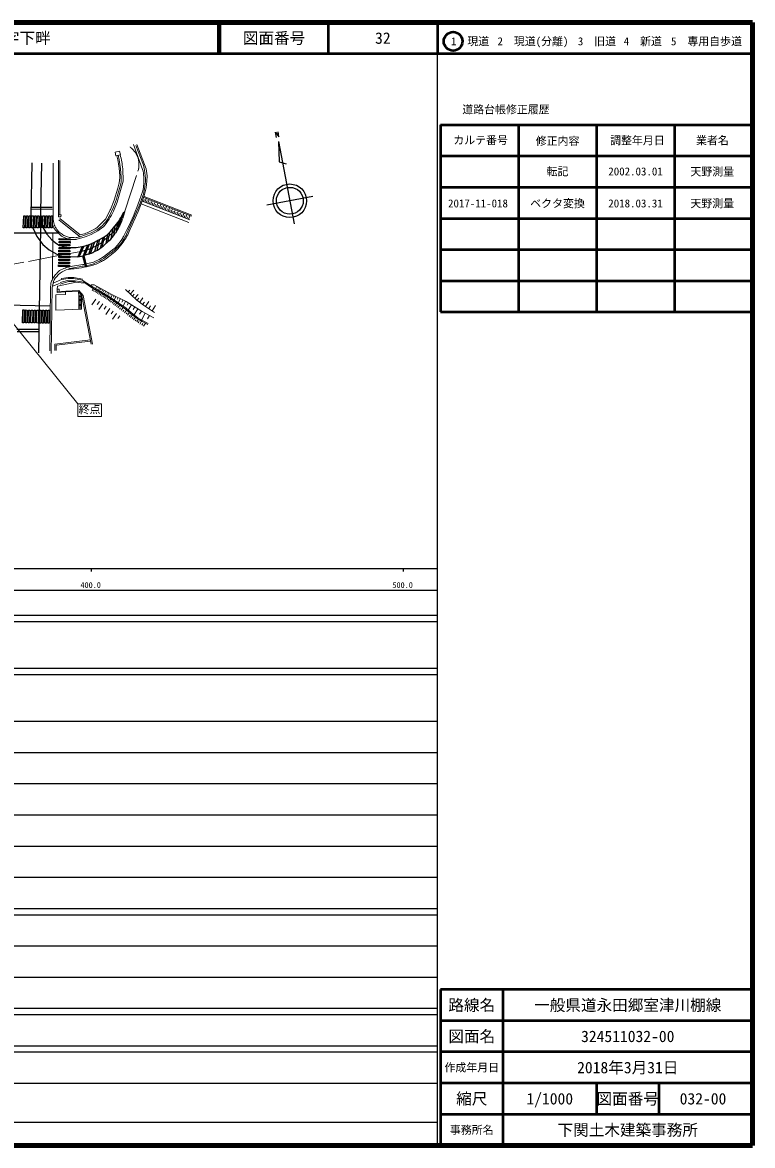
# Model space of a CAD drawing. Units: millimetres, scale not verified. Extents: x 40000 to 680000, y 20000 to 380000.
# Drawn here: x 445980 to 680000, y 20000 to 380000 of the extents above; entities that cross this region are included whole.
import ezdxf
from ezdxf.enums import TextEntityAlignment as Align

# ---------------------------------------------------------------- set-up
doc = ezdxf.new("R2010")
doc.units = ezdxf.units.MM
doc.header["$LTSCALE"] = 1000
doc.linetypes.add('CHAIN', pattern=[18.5, 12, -1.5, 3.5, -1.5])
doc.linetypes.add('DASHED', pattern=[7.5, 6, -1.5])
for name, color, linetype, lineweight in [('M-BMK', 2, 'CHAIN', 13), ('M-BMK-SRVR', 3, 'Continuous', 25), ('M-STR-HTXT', 7, 'Continuous', 13), ('M-STR-STRC', 7, 'Continuous', 25), ('M-STR-STRD', 7, 'Continuous', 25), ('M-TTL', 2, 'Continuous', 140), ('M-TTL-BAND', 7, 'Continuous', 25), ('M-TTL-FRAM', 2, 'Continuous', 50), ('M-TTL-LINE', 7, 'Continuous', 50), ('M-WORK', 1, 'Continuous', 13)]:
    doc.layers.add(name, color=color, linetype=linetype, lineweight=lineweight)
doc.layers.add('M-TTL-TXT', color=7, linetype='Continuous')
doc.styles.add('ＭＳ ゴシック', font='')
doc.styles.get('ＭＳ ゴシック').set_extended_font_data('MS Gothic')

msp = doc.modelspace()

# ---------------------------------------------------------------- linework, layer by layer
at = {"layer": 'M-BMK'}
for p, q in [((482282, 338189), (480886, 339673)), ((483051, 336456), (482340, 338102)), ((483280, 333855), (483231, 335639)), ((478769, 319538), (483131, 332836)), ((477479, 316700), (478769, 319538)), ((476228, 314372), (477479, 316700)), ((471449, 309540), (474727, 312467)), ((469057, 308117), (470341, 308778))]:
    msp.add_line(p, q, dxfattribs=at)
msp.add_lwpolyline([(429733, 299969), (462319, 306175), (464184, 306491)], dxfattribs=at)
for centre, radius, start, end in [((358677, 224653), 167823, 43.2643, 43.46255), ((481019, 335578), 2213, 1.56935, 23.35556), ((480277, 333773), 3005, 341.83832, 1.56935), ((470073, 317679), 6988, 311.76427, 331.74575), ((461376, 323026), 16771, 279.63754, 297.25533), ((467902, 313512), 5325, 297.25533, 311.76427)]:
    msp.add_arc(centre, radius, start, end, dxfattribs=at)
at = {"layer": 'M-BMK-SRVR'}
for p, q in [((527361, 343178), (527052, 344812)), ((527052, 344812), (528209, 343334)), ((528209, 343334), (527891, 344972)), ((528083, 341888), (528225, 335336)), ((528083, 341888), (533085, 315423)), ((528225, 335336), (530542, 334678)), ((539095, 324233), (524274, 321432))]:
    msp.add_line(p, q, dxfattribs=at)
for radius in [5387, 4309]:
    msp.add_circle((531684, 322833), radius, dxfattribs=at)
at = {"layer": 'M-STR-HTXT'}
msp.add_line((463689, 257746), (429733, 299969), dxfattribs=at)
msp.add_lwpolyline([(463689, 253646), (471289, 253646), (471289, 257746), (463689, 257746)], close=True, dxfattribs=at)
at = {"layer": 'M-STR-STRC'}
for p, q in [((448782, 318121), (449126, 334994)), ((451780, 314165), (452225, 334931)), ((448837, 320810), (455538, 320803)), ((455523, 320033), (448823, 320141)), ((451780, 314165), (451075, 274117)), ((441667, 312548), (457404, 312517)), ((465243, 305174), (466173, 301614)), ((465630, 305275), (466560, 301715)), ((440460, 289507), (454878, 289191)), ((444166, 281713), (451209, 281697)), ((444328, 280971), (451195, 280924))]:
    msp.add_line(p, q, dxfattribs=at)
for points in [[(446206, 314183), (446377, 318062), (446828, 318060), (446657, 314182)], [(447089, 314180), (447260, 318059), (447711, 318057), (447540, 314179)], [(447972, 314177), (448143, 318056), (448594, 318055), (448423, 314176)], [(448855, 314175), (449027, 318053), (449477, 318052), (449306, 314173)], [(449738, 314172), (449910, 318050), (450360, 318049), (450189, 314170)], [(450622, 314169), (450793, 318048), (451243, 318046), (451072, 314167)], [(451505, 314166), (451676, 318045), (452126, 318043), (451955, 314165)], [(452388, 314163), (452559, 318042), (453009, 318041), (452838, 314162)], [(453271, 314160), (453442, 318039), (453892, 318038), (453721, 314159)], [(454154, 314158), (454325, 318036), (454775, 318035), (454604, 314156)], [(455037, 314155), (455208, 318034), (455658, 318032), (455487, 314153)], [(461228, 309291), (457745, 309344), (457756, 309793), (461239, 309741)], [(461250, 310232), (457767, 310284), (457778, 310734), (461261, 310682)], [(461139, 305527), (457656, 305580), (457667, 306030), (461150, 305977)], [(461161, 306468), (457678, 306521), (457689, 306971), (461172, 306918)], [(461183, 307409), (457700, 307462), (457711, 307911), (461194, 307859)], [(461206, 308350), (457723, 308403), (457733, 308852), (461216, 308800)], [(461072, 302704), (457589, 302757), (457600, 303207), (461083, 303154)], [(461094, 303645), (457611, 303698), (457622, 304148), (461105, 304095)], [(461117, 304586), (457634, 304639), (457644, 305089), (461127, 305036)], [(461050, 301763), (457567, 301816), (457578, 302266), (461060, 302213)], [(446016, 283730), (446122, 287846), (446571, 287840), (446466, 283723)], [(446915, 283717), (447021, 287833), (447471, 287827), (447365, 283711)], [(447814, 283704), (447920, 287821), (448370, 287814), (448264, 283698)], [(448714, 283692), (448819, 287808), (449269, 287802), (449164, 283685)], [(449613, 283679), (449718, 287795), (450168, 287789), (450063, 283673)], [(450512, 283666), (450618, 287783), (451068, 287776), (450962, 283660)], [(451411, 283654), (451517, 287770), (451967, 287764), (451861, 283647)], [(452310, 283641), (452416, 287757), (452866, 287751), (452760, 283635)], [(453210, 283628), (453315, 287745), (453765, 287738), (453660, 283622)], [(454109, 283616), (454214, 287732), (454664, 287726), (454559, 283609)]]:
    msp.add_lwpolyline(points, close=True, dxfattribs=at)
at = {"layer": 'M-STR-STRC', "linetype": 'DASHED'}
for points in [[(449306, 314173), (450617, 311439), (452478, 308875), (454542, 307123), (457028, 305732), (457656, 305580)], [(452615, 314163), (453741, 312086), (455351, 310288), (456887, 309187), (457729, 308656)]]:
    msp.add_lwpolyline(points, dxfattribs=at)
at = {"layer": 'M-STR-STRC'}
msp.add_open_spline([(451834, 316684), (452224, 315423), (452224, 315423), (452615, 314163)], degree=3, dxfattribs=at)
msp.add_open_spline([(457609, 308731), (458400, 308398), (458664, 308286), (459374, 308115), (460072, 307946), (460352, 307924), (461194, 307859)], degree=3, knots=[0, 0, 0, 0, 1, 1, 1, 2, 2, 2, 2], dxfattribs=at)
at = {"layer": 'M-STR-STRD'}
for p, q in [((477423, 317262), (477061, 314738)), ((478665, 319308), (478032, 317139)), ((478168, 318651), (478630, 319231)), ((474154, 313003), (476124, 315394)), ((474905, 313915), (474353, 310623)), ((475580, 314734), (475146, 311573)), ((476763, 314204), (475757, 312495)), ((476377, 315717), (475986, 312885)), ((476822, 316329), (476498, 313755)), ((467771, 305950), (469129, 309652)), ((468817, 309485), (471824, 311094)), ((470122, 310183), (469098, 306601)), ((470686, 310485), (469817, 306938)), ((471022, 307661), (471824, 311094)), ((471535, 308055), (472397, 311433)), ((473704, 309989), (471816, 308297)), ((473283, 312105), (472725, 309111)), ((473848, 312654), (473223, 309558)), ((461194, 307859), (463240, 307904)), ((463240, 307904), (465163, 308232)), ((465163, 308232), (463778, 304893)), ((465632, 308322), (464055, 304778)), ((466878, 308657), (465436, 305206)), ((467411, 308845), (465942, 305380)), ((467273, 305753), (468475, 309309)), ((469307, 306702), (468898, 306505)), ((463778, 304893), (461122, 304813)), ((463778, 304893), (465436, 305206)), ((467273, 305753), (466697, 305602))]:
    msp.add_line(p, q, dxfattribs=at)
for centre, radius, start, end in [((463164, 325795), 16618, 321.24916, 334.5375), ((465633, 320758), 12916, 329.51106, 343.73057), ((468159, 317942), 7767, 298.15069, 320.51148), ((466656, 317853), 10560, 311.86476, 329.51106), ((463136, 320101), 12040, 279.68879, 298.15069), ((463448, 316164), 11090, 289.90936, 299.43197), ((465759, 315056), 9076, 293.0083, 311.86476), ((470308, 291896), 14174, 104.76179, 110.10796)]:
    msp.add_arc(centre, radius, start, end, dxfattribs=at)
at = {"layer": 'M-TTL'}
for p, q in [((680000, 380000), (40000, 380000)), ((680000, 20000), (680000, 380000)), ((40000, 20000), (680000, 20000))]:
    msp.add_line(p, q, dxfattribs=at)
at = {"layer": 'M-TTL-BAND'}
for p, q in [((579000, 20000), (579000, 370000)), ((40000, 205000), (579000, 205000)), ((468000, 205000), (468000, 204000)), ((568000, 205000), (568000, 204000)), ((68000, 198000), (579000, 198000)), ((40000, 190000), (579000, 190000)), ((40000, 188000), (579000, 188000)), ((40000, 173000), (579000, 173000)), ((40000, 171000), (579000, 171000)), ((40000, 156000), (579000, 156000)), ((46000, 146000), (579000, 146000)), ((52000, 136000), (579000, 136000)), ((46000, 126000), (579000, 126000)), ((52000, 116000), (579000, 116000)), ((46000, 106000), (579000, 106000)), ((40000, 96000), (579000, 96000)), ((40000, 94000), (579000, 94000)), ((49000, 84000), (579000, 84000)), ((40000, 74000), (579000, 74000)), ((40000, 64000), (579000, 64000)), ((40000, 62000), (579000, 62000)), ((40000, 52000), (579000, 52000)), ((40000, 50000), (579000, 50000)), ((40000, 40000), (579000, 40000)), ((68000, 27500), (579000, 27500))]:
    msp.add_line(p, q, dxfattribs=at)
at = {"layer": 'M-TTL-FRAM'}
for p, q in [((580000, 347197), (580000, 287197)), ((580000, 347197), (680000, 347197)), ((580000, 287197), (680000, 287197)), ((680000, 70000), (580000, 70000)), ((580000, 70000), (580000, 20000))]:
    msp.add_line(p, q, dxfattribs=at)
at = {"layer": 'M-TTL-LINE'}
for p, q in [((508747, 380000), (508747, 370000)), ((509247, 380000), (509247, 370000)), ((543997, 380000), (543997, 370000)), ((579000, 380000), (579000, 370000)), ((40000, 370000), (680000, 370000)), ((605000, 347197), (605000, 287197)), ((630000, 347197), (630000, 287197)), ((655000, 347197), (655000, 287197)), ((580000, 337197), (680000, 337197)), ((580000, 327197), (680000, 327197)), ((580000, 317197), (680000, 317197)), ((580000, 307197), (680000, 307197)), ((580000, 297197), (680000, 297197)), ((600000, 70000), (600000, 20000)), ((680000, 60000), (580000, 60000)), ((680000, 50000), (580000, 50000)), ((680000, 40000), (580000, 40000)), ((630000, 40000), (630000, 30000)), ((650000, 40000), (650000, 30000)), ((680000, 30000), (580000, 30000))]:
    msp.add_line(p, q, dxfattribs=at)
msp.add_circle((584031, 373958), 3000, dxfattribs=at)
at = {"layer": 'M-WORK'}
for p, q in [((481610, 340853), (484460, 332832)), ((482279, 340610), (484566, 334805)), ((482667, 340851), (485622, 333064)), ((455789, 318057), (455824, 334858)), ((457545, 318380), (457553, 335869)), ((457932, 318375), (458006, 335740)), ((476543, 336008), (476243, 337301)), ((476983, 335955), (476693, 337430)), ((477207, 330794), (476979, 333291)), ((477584, 330340), (477378, 333050)), ((478257, 329100), (478112, 333114)), ((485093, 332665), (485375, 330055)), ((485622, 333064), (485951, 330789)), ((476359, 322440), (478256, 329096)), ((476954, 328536), (477195, 330268)), ((484847, 330586), (484847, 328153)), ((485358, 328420), (485128, 326642)), ((485880, 329124), (485646, 326943)), ((485951, 330789), (485880, 329124)), ((475335, 323089), (476570, 326873)), ((476344, 324177), (477300, 327530)), ((484989, 324386), (483089, 319390)), ((484592, 324473), (483369, 321189)), ((484515, 326063), (483545, 323087)), ((484952, 324207), (500255, 318181)), ((485646, 326943), (484989, 324386)), ((473732, 317751), (475111, 320807)), ((474173, 320053), (475335, 323089)), ((475130, 319499), (476359, 322440)), ((483369, 321189), (479323, 312148)), ((484036, 321881), (499339, 315855)), ((484366, 322718), (499669, 316692)), ((484738, 322572), (485016, 323263)), ((484842, 323928), (500145, 317902)), ((485203, 322389), (485686, 323589)), ((485668, 322206), (485944, 322893)), ((486133, 322023), (486613, 323215)), ((486599, 321839), (486873, 322523)), ((487064, 321656), (487541, 322842)), ((487529, 321473), (487802, 322153)), ((487994, 321290), (488469, 322469)), ((488459, 321106), (488731, 321782)), ((488925, 320923), (489396, 322096)), ((489390, 320740), (489660, 321412)), ((489855, 320557), (490324, 321722)), ((490320, 320374), (490589, 321042)), ((490786, 320190), (491252, 321349)), ((491251, 320007), (491518, 320672)), ((491716, 319824), (492179, 320976)), ((492646, 319458), (493107, 320603)), ((455789, 318057), (455866, 316563)), ((457932, 317157), (464429, 311880)), ((472475, 315085), (473748, 316952)), ((472675, 316136), (473406, 317179)), ((472778, 317285), (474030, 319732)), ((483089, 319390), (480204, 312940)), ((492181, 319641), (492447, 320302)), ((493112, 319274), (493376, 319932)), ((493577, 319091), (494035, 320229)), ((494042, 318908), (494305, 319562)), ((494507, 318725), (494963, 319856)), ((494973, 318542), (495234, 319192)), ((495438, 318358), (495890, 319483)), ((495903, 318175), (496163, 318822)), ((496368, 317992), (496818, 319109)), ((496834, 317809), (497092, 318452)), ((497299, 317626), (497746, 318736)), ((497764, 317442), (498021, 318081)), ((498229, 317259), (498673, 318363)), ((498694, 317076), (498950, 317711)), ((499160, 316893), (499601, 317990)), ((455542, 315408), (455671, 315010)), ((455920, 316220), (456262, 314957)), ((456252, 313880), (456589, 313426)), ((456326, 314802), (456613, 314297)), ((457192, 313448), (457579, 312970)), ((457617, 316769), (464114, 311492)), ((467123, 312796), (469316, 313892)), ((468056, 312057), (470182, 313230)), ((469783, 313561), (470467, 314005)), ((470182, 313230), (471777, 314372)), ((470240, 314558), (472271, 316590)), ((479480, 313546), (478369, 311373)), ((455709, 312520), (455647, 297716)), ((457404, 312517), (458486, 311518)), ((457724, 312829), (458656, 312122)), ((458912, 311258), (460467, 310694)), ((459886, 311467), (460713, 311184)), ((461295, 311074), (462561, 311017)), ((461645, 310477), (463072, 310455)), ((463396, 310500), (465783, 311216)), ((463822, 311174), (464181, 311281)), ((464114, 311492), (464374, 311306)), ((464429, 311880), (465376, 312133)), ((464641, 311356), (467074, 312223)), ((466923, 311580), (468056, 312057)), ((477578, 310109), (476434, 308593)), ((478270, 310239), (477682, 309357)), ((475270, 307428), (471931, 304899)), ((475081, 306075), (472555, 304124)), ((474356, 306102), (472733, 304830)), ((476983, 308526), (475219, 306847)), ((477946, 309190), (477012, 307994)), ((468731, 303196), (466521, 302621)), ((469867, 303119), (469004, 302742)), ((471288, 303366), (469984, 302747)), ((471931, 304899), (470515, 304015)), ((457258, 299887), (456841, 299457)), ((457568, 299184), (456844, 298425)), ((457899, 300481), (457258, 299887)), ((459285, 301138), (457899, 300481)), ((461001, 300917), (460034, 300654)), ((461146, 301171), (460593, 300806)), ((462058, 301857), (460729, 301607)), ((464148, 301687), (461146, 301171)), ((465370, 302377), (462058, 301857)), ((463223, 301134), (462502, 301058)), ((467254, 302219), (466072, 302015)), ((468206, 302116), (466560, 301715)), ((455062, 296088), (454944, 295037)), ((455786, 296435), (455484, 295048)), ((455913, 298200), (455486, 297424)), ((455567, 295429), (457862, 296323)), ((458525, 297561), (455786, 296435)), ((457173, 295473), (457152, 294471)), ((457173, 295473), (463151, 296786)), ((460466, 297280), (458040, 296603)), ((458053, 296157), (460734, 296935)), ((458475, 297877), (458525, 297561)), ((462841, 297191), (460466, 297280)), ((460734, 296935), (462636, 296923)), ((462636, 296923), (463151, 296786)), ((465635, 296717), (462841, 297191)), ((463151, 296786), (465525, 296466)), ((465203, 297369), (465811, 296984)), ((467824, 295655), (468120, 295920)), ((468120, 295920), (468975, 295908)), ((468975, 295908), (474408, 292895)), ((469850, 295423), (469424, 294656)), ((454944, 295037), (454714, 274743)), ((455484, 295048), (455157, 273914)), ((459749, 292751), (456629, 292657)), ((456629, 292657), (456700, 287755)), ((457138, 293818), (457128, 293489)), ((457128, 293489), (459772, 293618)), ((457708, 293806), (464078, 294101)), ((459772, 293618), (459749, 292751)), ((463994, 293806), (459772, 293618)), ((464016, 292391), (463994, 293806)), ((465028, 292394), (463994, 293806)), ((464862, 292422), (464016, 292372)), ((464063, 288028), (464016, 292391)), ((464020, 292039), (464866, 292039)), ((464024, 291639), (464870, 291639)), ((464078, 294101), (465421, 292470)), ((464909, 288060), (464862, 292422)), ((464909, 288060), (464862, 292422)), ((465028, 292394), (468026, 276850)), ((465421, 292470), (468419, 276926)), ((468305, 294133), (468493, 294435)), ((468729, 293869), (469105, 294472)), ((469154, 293604), (469348, 293916)), ((469578, 293340), (469966, 293964)), ((470003, 293076), (470203, 293398)), ((470310, 295167), (470097, 294784)), ((470770, 294912), (470331, 294120)), ((470428, 292812), (470828, 293455)), ((470852, 292548), (471058, 292879)), ((471245, 294649), (471026, 294253)), ((471720, 294385), (471267, 293567)), ((471277, 292284), (471689, 292946)), ((471701, 292020), (471913, 292361)), ((472211, 294113), (471984, 293704)), ((472126, 291756), (472550, 292438)), ((472702, 293841), (472233, 292996)), ((472550, 291491), (472768, 291842)), ((473208, 293560), (472974, 293137)), ((472975, 291227), (473411, 291929)), ((473715, 293279), (473232, 292407)), ((474238, 292988), (473996, 292552)), ((474773, 292722), (474307, 291733)), ((474408, 292895), (479272, 290597)), ((475366, 292442), (475133, 291947)), ((475960, 292161), (475403, 290983)), ((476666, 291827), (476388, 291238)), ((478956, 294360), (482658, 291015)), ((479805, 293592), (480355, 294200)), ((480535, 292933), (481633, 294149)), ((481261, 292277), (481807, 292882)), ((481986, 291622), (483079, 292831)), ((482756, 290940), (483275, 291622)), ((483573, 290317), (484612, 291680)), ((456700, 287755), (464909, 288060)), ((464028, 291239), (464874, 291239)), ((464033, 290839), (464879, 290839)), ((464037, 290439), (464883, 290439)), ((464041, 290039), (464887, 290039)), ((464046, 289639), (464892, 289639)), ((464050, 289239), (464896, 289239)), ((464054, 288839), (464900, 288839)), ((464058, 288439), (464905, 288439)), ((469510, 291350), (468217, 289493)), ((470624, 290574), (469978, 289646)), ((471738, 289798), (470456, 287957)), ((472842, 289029), (472201, 288109)), ((473947, 288260), (472676, 286435)), ((473409, 290957), (473634, 291319)), ((473817, 290650), (474333, 291327)), ((474250, 290320), (474525, 290681)), ((474683, 289990), (475233, 290712)), ((475144, 289639), (475437, 290023)), ((475605, 289288), (476190, 290056)), ((476096, 288914), (476408, 289323)), ((476587, 288540), (477210, 289359)), ((477373, 291493), (476710, 290089)), ((477110, 288143), (477441, 288578)), ((477632, 287745), (478296, 288616)), ((478216, 291095), (477884, 290393)), ((479059, 290697), (478268, 289022)), ((479272, 290597), (484356, 287331)), ((480009, 290123), (479509, 289344)), ((480944, 289523), (479852, 287823)), ((481964, 288868), (481418, 288018)), ((482984, 288213), (481737, 286271)), ((482658, 291015), (484752, 289419)), ((484495, 289615), (485080, 290383)), ((484752, 289419), (488352, 287019)), ((485447, 288955), (486519, 290562)), ((486484, 288264), (487060, 289128)), ((487520, 287573), (488672, 289301)), ((475042, 287497), (474406, 286585)), ((476137, 286735), (474877, 284926)), ((477222, 285979), (476592, 285074)), ((478163, 287341), (478499, 287783)), ((478692, 286936), (479370, 287815)), ((479188, 286553), (479506, 286967)), ((479683, 286171), (480321, 286997)), ((480165, 285799), (480475, 286200)), ((480647, 285427), (481267, 286230)), ((481128, 285056), (481438, 285457)), ((481609, 284684), (482228, 285486)), ((482088, 284315), (482396, 284714)), ((482599, 283990), (483132, 284846)), ((484149, 287464), (483526, 286494)), ((485355, 286786), (484160, 284597)), ((484356, 287331), (488091, 285292)), ((486669, 286068), (486071, 284974)), ((483119, 283666), (483390, 284100)), ((483640, 283341), (484181, 284209)), ((484215, 282984), (484513, 283462)), ((484789, 282626), (485385, 283583)), ((467788, 278247), (456374, 276931)), ((467834, 277850), (456774, 276574)), ((456374, 276931), (456374, 274885)), ((456774, 276574), (456774, 274885))]:
    msp.add_line(p, q, dxfattribs=at)
for points in [[(475930, 337267), (477355, 337572), (477097, 338772), (475673, 338466)], [(457545, 318380), (458337, 318370), (458329, 317713), (457536, 317724)], [(457152, 294471), (457138, 293818), (457708, 293806), (457722, 294459)]]:
    msp.add_lwpolyline(points, close=True, dxfattribs=at)
for points in [[(465260, 297684), (462411, 298200), (460595, 298213), (458475, 297877)], [(465203, 297369), (462381, 297880), (460619, 297893), (458525, 297561)], [(465635, 296717), (468425, 294874), (473725, 291744), (479000, 288134), (480729, 286646), (482780, 285060), (484299, 284138), (486135, 283200)], [(465811, 296984), (468594, 295146), (473897, 292014), (479195, 288388), (480931, 286894), (482961, 285324), (484455, 284417), (486281, 283485)]]:
    msp.add_lwpolyline(points, dxfattribs=at)
for centre, radius, start, end in [((456944, 331464), 20119, 5.21255, 13.05525), ((452656, 331169), 24793, 4.35108, 11.12958), ((449456, 330194), 28805, 5.81702, 14.81838), ((482062, 337982), 303, 23.35556, 43.2643), ((476879, 331777), 8262, 6.17018, 21.50143), ((478140, 330586), 6707, 360, 19.55825), ((467411, 329863), 9634, 341.92092, 352.08584), ((474917, 330585), 2300, 352.08584, 5.21255), ((469580, 329731), 8028, 344.08997, 4.35108), ((478242, 329100), 15, 344.08949, 2.0639), ((478102, 328153), 6745, 341.95218, 0), ((478472, 329309), 6943, 352.64762, 6.17018), ((452712, 330913), 24573, 335.71417, 344.08997), ((475393, 327899), 9816, 339.57767, 352.64762), ((400469, 352854), 88248, 333.54959, 340.2866), ((470316, 318545), 2765, 315, 332.89188), ((470529, 319196), 3513, 324.97513, 335.71417), ((461905, 325026), 14333, 325.71312, 337.31944), ((471130, 321217), 3258, 332.89188, 339.06345), ((459420, 316223), 3940, 197.93605, 216.4913), ((457496, 316646), 1632, 182.92886, 195.14098), ((456908, 315132), 670, 195.14098, 209.60671), ((461804, 317284), 6487, 216.4913, 227.29061), ((462083, 317406), 6292, 209.60671, 218.97601), ((462716, 324451), 12981, 289.61209, 302.981), ((467726, 317072), 3555, 296.56505, 315), ((466087, 320754), 8045, 302.981, 324.97513), ((470114, 316695), 2857, 305.59078, 325.71312), ((458233, 313499), 842, 218.97601, 232.81529), ((459343, 312447), 1265, 227.29061, 250.04093), ((461305, 315615), 4384, 232.81529, 251.10485), ((461701, 314091), 3615, 250.04093, 269.10483), ((461388, 313158), 2086, 251.10485, 267.4471), ((462730, 314810), 3797, 267.4471, 286.69924), ((463089, 311522), 1067, 269.10483, 286.69924), ((463861, 314518), 3252, 275.6387, 284.7151), ((462986, 321070), 9251, 284.96945, 296.56505), ((464461, 317325), 6251, 282.20312, 293.19436), ((470737, 315271), 8570, 322.95753, 332.94245), ((463706, 320319), 18073, 321.98849, 335.90233), ((467409, 317479), 13053, 326.30993, 335.89288), ((467038, 315444), 11868, 308.07278, 313.57973), ((468401, 314724), 10928, 307.67809, 321.98849), ((471659, 312198), 5983, 307.13092, 322.95753), ((473609, 312071), 4894, 313.57973, 326.30993), ((461381, 324011), 21999, 280.44724, 283.51394), ((465970, 309691), 7582, 279.75242, 293.58703), ((466016, 311109), 9256, 283.69005, 295.38773), ((466430, 310559), 7714, 287.35141, 301.97338), ((464570, 315251), 13237, 293.58703, 308.07278), ((460848, 322241), 21570, 298.94798, 302.87165), ((461060, 295370), 5874, 135.90378, 151.18921), ((461443, 295485), 5357, 105.25512, 136.33222), ((461829, 295768), 5942, 100.66035, 115.34618), ((455895, 363465), 62755, 274.66756, 276.04409), ((460548, 326394), 25400, 276.04409, 283.69005), ((317293, 1167638), 878315, 279.62515, 279.75242), ((458648, 295686), 3608, 151.18921, 173.59565), ((459860, 295546), 4170, 136.33222, 167.69198)]:
    msp.add_arc(centre, radius, start, end, dxfattribs=at)

# ---------------------------------------------------------------- texts
at = {"layer": 'M-STR-HTXT', "style": 'ＭＳ ゴシック'}
msp.add_text('終点', height=2566, dxfattribs=at).set_placement((463989, 253946), align=Align.BOTTOM_LEFT)
at = {"layer": 'M-TTL-BAND', "style": 'ＭＳ ゴシック'}
for s, p in [('400.0', (467844, 198195)), ('500.0', (567844, 198195))]:
    msp.add_text(s, height=1833, dxfattribs=at).set_placement(p, align=Align.BOTTOM_CENTER)
at = {"layer": 'M-TTL-TXT', "style": 'ＭＳ ゴシック'}
msp.add_text('下関市豊浦町大字下畔', height=3666, dxfattribs=at).set_placement((405024, 375000), align=Align.MIDDLE_LEFT)
for s, height, p in [('図面番号', 3666, (526622, 375000)), ('32', 3666, (561497, 375000)), ('1\u3000現道', 2566, (589448, 373958)), ('2\u3000現道(分離)', 2566, (609619, 373958)), ('3\u3000旧道', 2566, (630121, 373958)), ('4\u3000新道', 2566, (644824, 373958)), ('5\u3000専用自歩道', 2566, (665228, 373958)), ('道路台帳修正履歴', 2566, (600968, 352113)), ('カルテ番号', 2566, (592839, 342277)), ('修正内容', 2566, (617509, 342023)), ('調整年月日', 2566, (643089, 342197)), ('業者名', 2566, (667134, 342197)), ('転記', 2566, (617500, 332245)), ('2002.03.01', 2566, (642500, 332245)), ('天野測量', 2566, (667077, 332189)), ('2017-11-018', 2566, (592000, 322000)), ('ベクタ変換', 2566, (617489, 322000)), ('2018.03.31', 2566, (642491, 322000)), ('天野測量', 2566, (667078, 322000)), ('路線名', 3666, (590000, 65000)), ('路線名', 3666, (590000, 65000)), ('一般県道永田郷室津川棚線', 3666, (640000, 65000)), ('図面名', 3666, (590000, 55000)), ('図面名', 3666, (590000, 55000)), ('324511032-00', 3666, (640000, 55000)), ('2018年3月31日', 3666, (640000, 45000)), ('作成年月日', 2566, (590000, 45000)), ('作成年月日', 2566, (590000, 45000)), ('縮尺', 3666, (590000, 35000)), ('縮尺', 3666, (590000, 35000)), ('1/1000', 3666, (615000, 35000)), ('図面番号', 3666, (640000, 35000)), ('図面番号', 3666, (640000, 35000)), ('032-00', 3666, (664125, 35000)), ('事務所名', 2566, (590000, 25000)), ('事務所名', 2566, (590000, 25000)), ('下関土木建築事務所', 3666, (640000, 25000))]:
    msp.add_text(s, height=height, dxfattribs=at).set_placement(p, align=Align.MIDDLE_CENTER)

doc.saveas('drawing.dxf')
